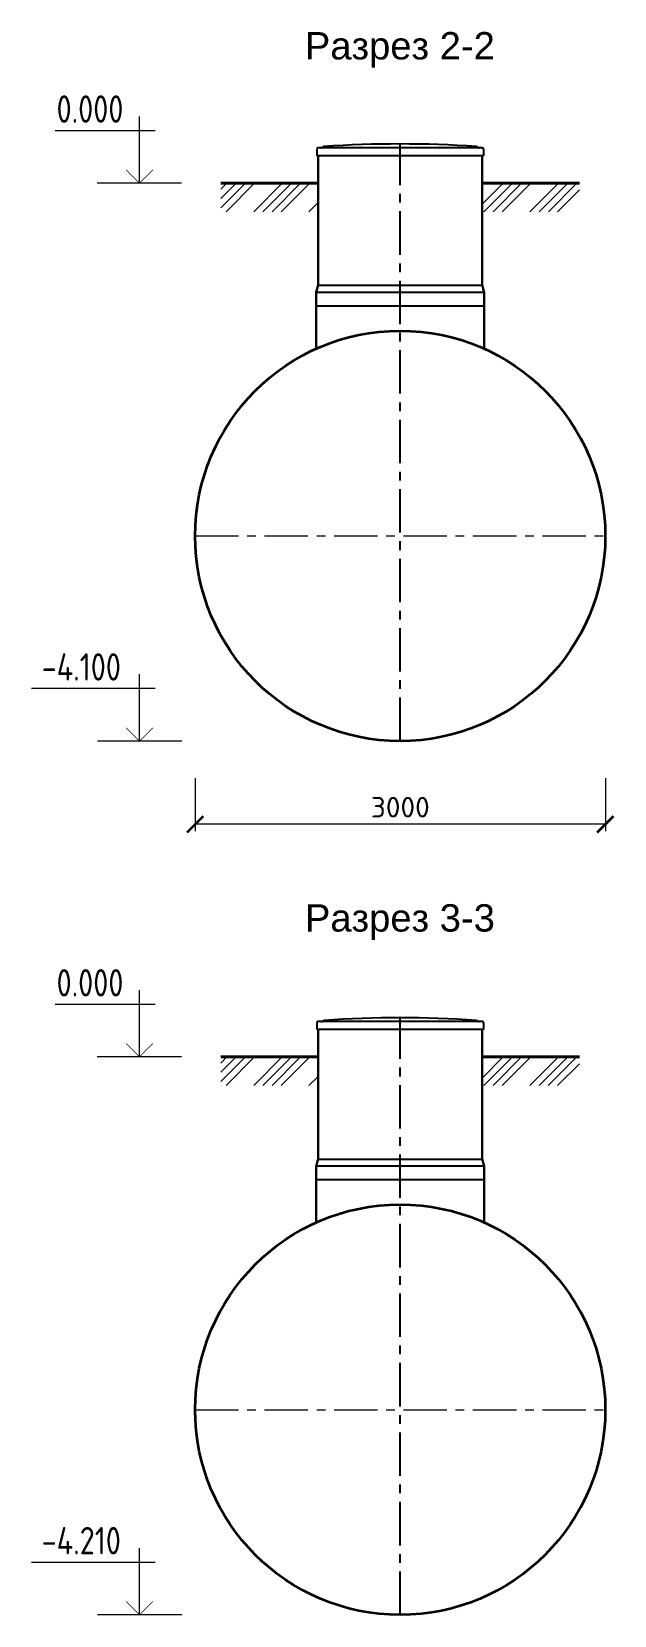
# Model space of a CAD drawing. Header units: millimetres. Extents: x 20530103 to 31271019, y 32092698 to 33532929.
# Drawn here: x 26703131 to 26707393, y 33064485 to 33076063 of the extents above; entities that cross this region are included whole.
import ezdxf

# ---------------------------------------------------------------- set-up
doc = ezdxf.new("R2010")
doc.units = ezdxf.units.MM
doc.linetypes.add('осевая', pattern=[50.8, 31.75, -6.35, 6.35, -6.35])
doc.layers.add('Системный слой', color=7, linetype='Continuous')
doc.layers.add('эколайн', color=7, linetype='Continuous', lineweight=30)
doc.styles.add('ARTEM Arial', font='simplex.shx')
doc.styles.add('GOST 2.304', font='GOST.TTF')
doc.dimstyles.new('ARTEM', dxfattribs={"dimtxt": 70, "dimasz": 50, "dimexe": 35, "dimexo": 15, "dimgap": 10, "dimtad": 1, "dimdec": 0, "dimtxsty": 'ARTEM Arial', "dimcen": 2.5, "dimclrd": 7, "dimclre": 7, "dimclrt": 7, "dimadec": 0, "dimazin": 0, "dimtfac": 1, "dimtdec": 0, "dimtmove": 0, "dimatfit": 3, "dimfxl": 1, "dimlwd": 15, "dimlwe": 15, "dimarcsym": 0})

# ---------------------------------------------------------------- blocks, each defined once
blk = doc.blocks.new('_ArchTick')
at = {"color": 0, "linetype": 'ByBlock', "const_width": 0.15}
blk.add_lwpolyline([(-0.5, -0.5), (0.5, 0.5)], dxfattribs=at)
blk = doc.blocks.new('*D193')
at = {"color": 7, "lineweight": 15, "transparency": 16777216}
for p, q in [((26704327, 33070606), (26704327, 33070218)), ((26707327, 33070606), (26707327, 33070218)), ((26707327, 33070268), (26704327, 33070268))]:
    blk.add_line(p, q, dxfattribs=at)
at = {"color": 7, "lineweight": 15, "transparency": 16777216, "xscale": 120, "yscale": 120, "zscale": 120, "rotation": 180}
blk.add_blockref('_ArchTick', (26704327, 33070268), dxfattribs=at)
at = {"color": 7, "lineweight": 15, "transparency": 16777216, "xscale": 120, "yscale": 120, "zscale": 120}
blk.add_blockref('_ArchTick', (26707327, 33070268), dxfattribs=at)
at = {"color": 7, "lineweight": 20, "transparency": 16777216, "insert": (26705827, 33070393), "char_height": 150, "attachment_point": 5, "style": 'ARTEM Arial'}
blk.add_mtext('3000', dxfattribs=at)

msp = doc.modelspace()

# ---------------------------------------------------------------- hatches: boundary and pattern name
at = {"lineweight": 20}
h = msp.add_hatch(dxfattribs=at)
h.set_pattern_fill('ANSI34', color=256, scale=15, style=0)
h.set_pattern_definition([(45, (26474689.3, 33538135.7), (-202.05576, 202.05576), []), (45, (26474756.64, 33538135.7), (-202.05576, 202.05576), []), (45, (26474824, 33538135.7), (-202.05576, 202.05576), []), (45, (26474891.35, 33538135.7), (-202.05576, 202.05576), [])])
h.paths.add_polyline_path([(26705226.1453, 33074954.7488), (26704515.047, 33074954.7488), (26704515.047, 33074746.1417), (26705226.1453, 33074745.6697)])
h.paths.add_polyline_path([(26707137.2435, 33074954.7488), (26706426.1453, 33074954.7488), (26706426.1453, 33074746.1417), (26707137.2435, 33074745.6697)])
h = msp.add_hatch(dxfattribs=at)
h.set_pattern_fill('ANSI34', color=256, scale=15, style=0)
h.set_pattern_definition([(45, (26474689.3, 33531747.76), (-202.05576, 202.05576), []), (45, (26474756.64, 33531747.76), (-202.05576, 202.05576), []), (45, (26474824, 33531747.76), (-202.05576, 202.05576), []), (45, (26474891.35, 33531747.76), (-202.05576, 202.05576), [])])
h.paths.add_polyline_path([(26705226.1453, 33068566.8031), (26704515.047, 33068566.8031), (26704515.047, 33068358.196), (26705226.1453, 33068357.724)])
h.paths.add_polyline_path([(26707137.2435, 33068566.8031), (26706426.1453, 33068566.8031), (26706426.1453, 33068358.196), (26707137.2435, 33068357.724)])

# ---------------------------------------------------------------- linework, layer by layer
at = {"color": 1, "linetype": 'осевая', "lineweight": 25, "ltscale": 10}
for p, q in [((26705826.5128, 33070876.1971), (26705826.535, 33075241.7918)), ((26705826.5128, 33064488.2514), (26705826.535, 33068853.8461))]:
    msp.add_line(p, q, dxfattribs=at)
at = {"lineweight": 30}
for p, q in [((26705226.1453, 33075154.7488), (26705226.1453, 33074215.3835)), ((26706426.1453, 33075154.7488), (26706426.1453, 33074215.3835)), ((26705213.4733, 33074164.6505), (26705224.8172, 33074201.8128)), ((26706438.8172, 33074164.6505), (26706427.4733, 33074201.8128)), ((26705212.1453, 33074152.1434), (26705212.1453, 33073744.9393)), ((26706440.1453, 33074152.1434), (26706440.1453, 33073744.9393)), ((26705226.1453, 33068766.8031), (26705226.1453, 33067827.4378)), ((26706426.1453, 33068766.8031), (26706426.1453, 33067827.4378)), ((26705213.4733, 33067776.7048), (26705224.8172, 33067813.8671)), ((26706438.8172, 33067776.7048), (26706427.4733, 33067813.8671)), ((26705212.1453, 33067764.1976), (26705212.1453, 33067356.9936)), ((26706440.1453, 33067764.1976), (26706440.1453, 33067356.9936))]:
    msp.add_line(p, q, dxfattribs=at)
at = {"lineweight": 40}
for p, q in [((26704515.047, 33074954.7488), (26705226.1453, 33074954.7488)), ((26707137.2435, 33074954.7488), (26706426.1453, 33074954.7488)), ((26704515.047, 33068566.8031), (26705226.1453, 33068566.8031)), ((26707137.2435, 33068566.8031), (26706426.1453, 33068566.8031))]:
    msp.add_line(p, q, dxfattribs=at)
at = {"lineweight": 25}
for p, q in [((26705212.4781, 33074157.8976), (26706439.8125, 33074157.8976)), ((26705225.8125, 33074208.5657), (26706426.4781, 33074208.5657)), ((26705212.1453, 33074059.1434), (26706440.1453, 33074059.1434)), ((26705225.8125, 33067820.62), (26706426.4781, 33067820.62)), ((26705212.1453, 33067671.1976), (26706440.1453, 33067671.1976)), ((26705212.4781, 33067769.9519), (26706439.8125, 33067769.9519))]:
    msp.add_line(p, q, dxfattribs=at)
at = {"color": 1, "linetype": 'осевая', "lineweight": 15, "ltscale": 10}
for p, q in [((26704326.5128, 33072376.1971), (26707326.5128, 33072376.1971)), ((26704326.5128, 33065988.2514), (26707326.5128, 33065988.2514))]:
    msp.add_line(p, q, dxfattribs=at)
at = {"lineweight": 35}
for centre in [(26705826.5128, 33072376.1971), (26705826.5128, 33065988.2514)]:
    msp.add_circle(centre, 1500, dxfattribs=at)
at = {"color": 7, "lineweight": 25}
for centre, radius, start, end in [((26705248.143, 33075227.9486), 14.8378, 270.00090244, 300.58038667), ((26705277.3426, 33075190.195), 33.0566, 102.60850984, 130.91712828), ((26705826.1453, 33067238.3734), 8003.4184, 86.01630263, 93.98369737), ((26706374.948, 33075190.195), 33.0566, 49.08287172, 77.39149016), ((26706404.1476, 33075227.9486), 14.8378, 239.41961333, 269.99909756), ((26705277.3426, 33068802.2492), 33.0566, 102.60850984, 130.91712828), ((26705826.1453, 33060850.4277), 8003.4184, 86.01630263, 93.98369737), ((26706374.948, 33068802.2492), 33.0566, 49.08287172, 77.39149016), ((26705248.143, 33068840.0028), 14.8378, 270.00090244, 300.58038667), ((26706404.1476, 33068840.0028), 14.8378, 239.41961333, 269.99909756)]:
    msp.add_arc(centre, radius, start, end, dxfattribs=at)
at = {"lineweight": 30}
for centre, start, end in [((26705282.1453, 33074151.0798), 168.82142952, 180), ((26705156.1453, 33074215.3835), 348.82142952, 0), ((26706496.1453, 33074215.3835), 180, 191.17857048), ((26706370.1453, 33074151.0798), 0, 11.17857048), ((26705156.1453, 33067827.4378), 348.82142952, 0), ((26706496.1453, 33067827.4378), 180, 191.17857048), ((26705282.1453, 33067763.1341), 168.82142952, 180), ((26706370.1453, 33067763.1341), 0, 11.17857048)]:
    msp.add_arc(centre, 70, start, end, dxfattribs=at)
at = {"layer": 'Системный слой', "color": 7, "lineweight": 25}
for p, q in [((26705216.7978, 33075204.2081), (26705216.7978, 33075154.7488)), ((26706426.5901, 33075213.1108), (26705225.7004, 33075213.1108)), ((26706435.4928, 33075204.2081), (26706435.4928, 33075154.7488)), ((26706435.4928, 33075154.7488), (26705216.7978, 33075154.7488)), ((26705216.7978, 33068816.2624), (26705216.7978, 33068766.8031)), ((26706435.4928, 33068766.8031), (26705216.7978, 33068766.8031)), ((26706426.5901, 33068825.165), (26705225.7004, 33068825.165)), ((26706435.4928, 33068816.2624), (26706435.4928, 33068766.8031))]:
    msp.add_line(p, q, dxfattribs=at)
for centre, start, end in [((26705225.7004, 33075204.2081), 90, 180), ((26706426.5901, 33075204.2081), 0, 90), ((26705225.7004, 33068816.2624), 90, 180), ((26706426.5901, 33068816.2624), 0, 90)]:
    msp.add_arc(centre, 8.9027, start, end, dxfattribs=at)
at = {"layer": 'эколайн', "lineweight": 13, "ltscale": 200}
for p, q in [((26703919.5568, 33075338.5546), (26703919.5568, 33075443.2314)), ((26703919.5568, 33075338.5546), (26703302.6818, 33075338.5546)), ((26704033.9032, 33075338.5546), (26703919.5568, 33075338.5546)), ((26703919.5568, 33074954.7488), (26703919.5568, 33075338.5546)), ((26704227.9943, 33074954.7488), (26703611.1193, 33074954.7488)), ((26703919.9243, 33071260.003), (26703130.7699, 33071260.003)), ((26703919.9243, 33071260.003), (26703919.9243, 33071364.6797)), ((26704034.2707, 33071260.003), (26703919.9243, 33071260.003)), ((26703919.9243, 33070876.1971), (26703919.9243, 33071260.003)), ((26704228.3618, 33070876.1971), (26703611.4868, 33070876.1971)), ((26703919.5568, 33068950.6089), (26703302.6818, 33068950.6089)), ((26703919.5568, 33068950.6089), (26703919.5568, 33069055.2857)), ((26704033.9032, 33068950.6089), (26703919.5568, 33068950.6089)), ((26703919.5568, 33068566.8031), (26703919.5568, 33068950.6089)), ((26704227.9943, 33068566.8031), (26703611.1193, 33068566.8031)), ((26703919.9243, 33064872.0573), (26703919.9243, 33064976.734)), ((26703919.9243, 33064872.0573), (26703130.7699, 33064872.0573)), ((26704034.2707, 33064872.0573), (26703919.9243, 33064872.0573)), ((26703919.9243, 33064488.2514), (26703919.9243, 33064872.0573)), ((26704228.3618, 33064488.2514), (26703611.4868, 33064488.2514))]:
    msp.add_line(p, q, dxfattribs=at)
at = {"layer": 'эколайн', "linetype": 'Continuous', "lineweight": 35, "ltscale": 200, "const_width": 5}
for points in [[(26703821.3246, 33075052.981), (26703919.5568, 33074954.7488), (26704017.789, 33075052.981)], [(26703821.6921, 33070974.4293), (26703919.9243, 33070876.1971), (26704018.1565, 33070974.4293)], [(26703821.3246, 33068665.0353), (26703919.5568, 33068566.8031), (26704017.789, 33068665.0353)], [(26703821.6921, 33064586.4836), (26703919.9243, 33064488.2514), (26704018.1565, 33064586.4836)]]:
    msp.add_lwpolyline(points, dxfattribs=at)

# ---------------------------------------------------------------- texts
at = {"color": 7, "lineweight": 25, "char_height": 200, "attachment_point": 3, "style": 'GOST 2.304'}
for s, insert in [('{\\fArial|b0|i0|c204|p34;Разрез 2\\fArial|b0|i0|c0|p34;-\\fArial|b0|i0|c204|p34;2}', (26706518.8669, 33076059.7265)), ('{\\fArial|b0|i0|c204|p34;Разрез 3\\fArial|b0|i0|c0|p34;-\\fArial|b0|i0|c204|p34;3}', (26706519.2345, 33069683.5221))]:
    msp.add_mtext(s, dxfattribs=dict(at, insert=insert))
at = {"lineweight": 20, "char_height": 200, "width": 2065.897914, "attachment_point": 1, "style": 'GOST 2.304'}
for s, insert in [('\\pi768.59;0.000', (26702544.3865, 33075597.0317)), ('\\pi729.31;-4.100', (26702474.8108, 33071518.48)), ('\\pi768.59;0.000', (26702544.3865, 33069209.086)), ('\\pi729.31;-4.210', (26702474.8108, 33065130.5343))]:
    msp.add_mtext(s, dxfattribs=dict(at, insert=insert))

# ---------------------------------------------------------------- dimensions: what is measured, and where the dimension line sits
at = {"lineweight": 20}
dim = msp.add_linear_dim(base=(26704326.5128, 33070268.2832), p1=(26707326.5128, 33070620.603), p2=(26704326.5128, 33070620.603), angle=180, dimstyle='ARTEM', override={"dimtxt": 150, "dimasz": 120, "dimexe": 50, "dimgap": 50, "dimblk1": 'ArchTick', "dimblk2": 'ArchTick', "dimsah": 1}, dxfattribs=at)
dim.commit()
dim.dimension.update_dxf_attribs({"geometry": '*D193', "text_midpoint": (26705826.5128, 33070393.2832)})

doc.saveas('drawing.dxf')
